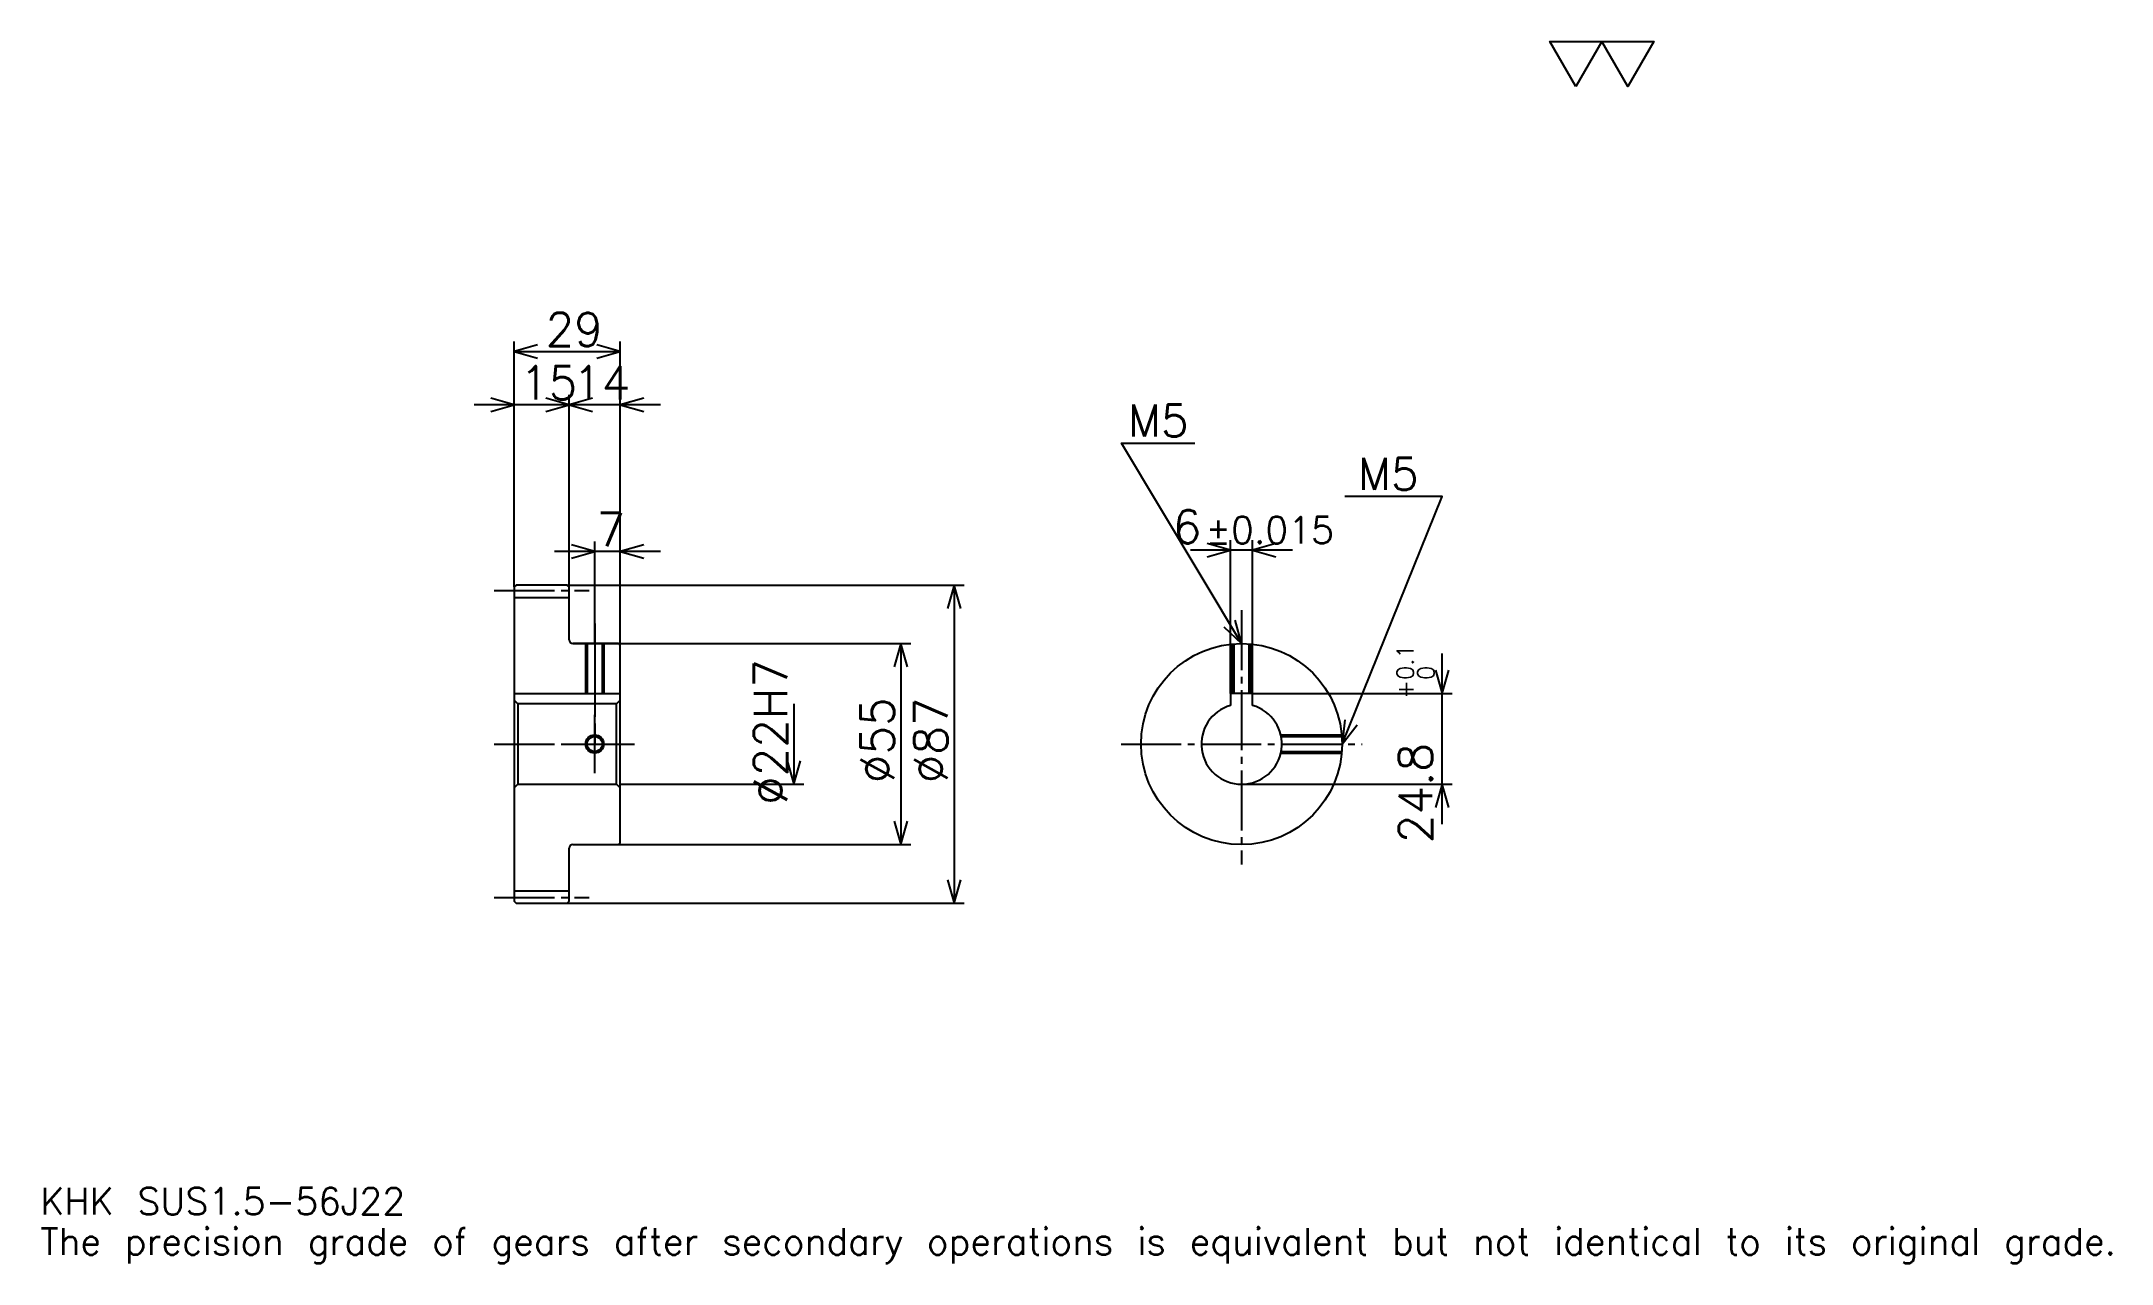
# Model space of a CAD drawing. Extents: x 19 to 585, y 7 to 341.
import ezdxf

# ---------------------------------------------------------------- set-up
doc = ezdxf.new("R2010")
doc.units = 0
doc.linetypes.add('DASHDOT', pattern=[21.913044, 16.434783, -1.826087, 1.826087, -1.826087])
doc.layers.get('0').update_dxf_attribs({"linetype": 'CONTINUOUS'})
doc.layers.add('DASHDOT', color=6, linetype='DASHDOT')
doc.styles.add('KANJI', font='TXT', dxfattribs={"bigfont": 'BIGFONT'})

msp = doc.modelspace()

# ---------------------------------------------------------------- linework, layer by layer
at = {"color": 5}
for p, q in [((147.913055, 192.32608), (147.913055, 258.978241)), ((147.913055, 256.239136), (176.913055, 256.239136)), ((176.913055, 192.32608), (176.913055, 258.978241)), ((162.913055, 192.32608), (162.913055, 244.369568)), ((173.869583, 241.630432), (136.956528, 241.630432)), ((187.869568, 241.630432), (151.956528, 241.630432)), ((169.913055, 192.32608), (169.913055, 204.195648)), ((343.847839, 162.626083), (343.847839, 204.630432)), ((349.847839, 162.626083), (349.847839, 204.630432)), ((187.869568, 201.456512), (158.956528, 201.456512)), ((360.804382, 201.891296), (332.891296, 201.891296)), ((147.913055, 191.82608), (147.913055, 192.32608)), ((162.413055, 192.32608), (176.913055, 192.32608)), ((162.913055, 191.82608), (162.913055, 192.32608)), ((169.913055, 176.32608), (169.913055, 192.32608)), ((169.913055, 176.32608), (169.913055, 192.32608)), ((176.913055, 192.32608), (270.956543, 192.32608)), ((176.913055, 175.82608), (176.913055, 192.32608)), ((268.217407, 192.32608), (268.217407, 105.32608)), ((163.913055, 176.32608), (176.913055, 176.32608)), ((176.913055, 176.32608), (256.347839, 176.32608)), ((253.608704, 176.32608), (253.608704, 121.32608)), ((401.739136, 126.86956), (401.739136, 173.582596)), ((224.391312, 159.82608), (224.391312, 137.82608)), ((349.847839, 162.626083), (404.478271, 162.626083)), ((176.913055, 137.82608), (227.130432, 137.82608)), ((346.847839, 137.82608), (404.478271, 137.82608)), ((163.913055, 121.32608), (176.913055, 121.32608)), ((176.913055, 121.32608), (256.347839, 121.32608)), ((162.413055, 105.32608), (176.913055, 105.32608)), ((176.913055, 105.32608), (270.956543, 105.32608))]:
    msp.add_line(p, q, dxfattribs=at)
at = {"color": 4}
for p, q in [((147.913055, 188.95108), (162.913055, 188.95108)), ((147.913055, 162.626083), (176.913055, 162.626083)), ((148.913055, 159.82608), (148.913055, 137.82608)), ((175.913055, 159.82608), (176.913055, 160.82608)), ((175.913055, 137.82608), (176.913055, 136.82608)), ((147.913055, 108.70108), (162.913055, 108.70108))]:
    msp.add_line(p, q, dxfattribs=at)
at = {"color": 7}
msp.add_lwpolyline([(438.260864, 328.695648), (431.13913, 341.040009), (459.626068, 341.040009), (452.504333, 328.695648), (445.382599, 341.040009), (438.260864, 328.695648)], dxfattribs=at)
at = {"color": 5}
for points in [[(154.304367, 258.065216), (147.913055, 256.239136), (154.304367, 254.413025)], [(170.521759, 254.413025), (176.913055, 256.239136), (170.521759, 258.065216)], [(141.521744, 239.804352), (147.913055, 241.630432), (141.521744, 243.456512)], [(156.521759, 239.804352), (162.913055, 241.630432), (156.521759, 243.456512)], [(169.304352, 243.456512), (162.913055, 241.630432), (169.304352, 239.804352)], [(183.304352, 243.456512), (176.913055, 241.630432), (183.304352, 239.804352)], [(346.847839, 176.32608), (313.978271, 231.108688), (334.065247, 231.108688)], [(374.347839, 148.82608), (401.739136, 216.5), (375.078247, 216.5)], [(163.521759, 199.630432), (169.913055, 201.456512), (163.521759, 203.282608)], [(183.304352, 203.282608), (176.913055, 201.456512), (183.304352, 199.630432)], [(337.456543, 200.065216), (343.847839, 201.891296), (337.456543, 203.717377)], [(356.239136, 203.717377), (349.847839, 201.891296), (356.239136, 200.065216)], [(270.043488, 185.934784), (268.217407, 192.32608), (266.391296, 185.934784)], [(341.993683, 180.867065), (346.847839, 176.32608), (345.125397, 182.746094)], [(255.434799, 169.934784), (253.608704, 176.32608), (251.782623, 169.934784)], [(399.913055, 169.01738), (401.739136, 162.626083), (403.565216, 169.01738)], [(375.053101, 155.435623), (374.347839, 148.82608), (378.438477, 154.065369)], [(222.565216, 144.217392), (224.391312, 137.82608), (226.217407, 144.217392)], [(403.565216, 131.434784), (401.739136, 137.82608), (399.913055, 131.434784)], [(251.782623, 127.717384), (253.608704, 121.32608), (255.434799, 127.717384)], [(266.391296, 111.717384), (268.217407, 105.32608), (270.043488, 111.717384)]]:
    msp.add_lwpolyline(points, dxfattribs=at)
at = {"color": 4}
for points in [[(162.913055, 177.32608), (162.913055, 191.82608), (162.413055, 192.32608), (148.413055, 192.32608), (147.913055, 191.82608), (147.913055, 136.82608)], [(163.913055, 121.32608), (176.413055, 121.32608), (176.913055, 121.82608), (176.913055, 175.82608), (176.413055, 176.32608), (163.913055, 176.32608)], [(167.413055, 176.32608), (167.413055, 162.626083)], [(167.848053, 176.32608), (167.848053, 162.626083)], [(171.978058, 176.32608), (171.978058, 162.626083)], [(172.413055, 176.32608), (172.413055, 162.626083)], [(344.347839, 162.626083), (344.347839, 176.212204)], [(344.782837, 162.626083), (344.782837, 176.248444)], [(348.912842, 162.626083), (348.912842, 176.248444)], [(349.347839, 162.626083), (349.347839, 176.212204)], [(147.913055, 136.82608), (148.913055, 137.82608), (175.913055, 137.82608), (175.913055, 159.82608), (148.913055, 159.82608), (147.913055, 160.82608)], [(349.847839, 159.409088), (349.847839, 162.626083), (343.847839, 162.626083), (343.847839, 159.409088)], [(357.559998, 151.32608), (374.233948, 151.32608)], [(357.652283, 150.891083), (374.270203, 150.891083)], [(357.559998, 146.32608), (374.233948, 146.32608)], [(357.652283, 146.761078), (374.270203, 146.761078)], [(147.913055, 136.82608), (147.913055, 105.82608), (148.413055, 105.32608), (162.413055, 105.32608), (162.913055, 105.82608), (162.913055, 120.32608)]]:
    msp.add_lwpolyline(points, dxfattribs=at)
for centre, radius in [((346.847839, 148.82608), 27.5), ((169.913055, 148.82608), 2.065)]:
    msp.add_circle(centre, radius, dxfattribs=at)
at = {"color": 7}
msp.add_circle((169.913055, 148.82608), 2.5, dxfattribs=at)
at = {"color": 4}
for centre, radius, start, end in [((163.913055, 177.32608), 1, 180, 270), ((346.847839, 148.82608), 11, 105.82662089, 74.17337911), ((163.913055, 120.32608), 1, 90, 180)]:
    msp.add_arc(centre, radius, start, end, dxfattribs=at)
at = {"layer": 'DASHDOT', "color": 7}
for p, q in [((142.434799, 190.82608), (168.391312, 190.82608)), ((346.847839, 185.456512), (346.847839, 115.847824)), ((169.913055, 176.32608), (169.913055, 148.82608)), ((142.434799, 148.82608), (182.391312, 148.82608)), ((313.869568, 148.82608), (379.826111, 148.82608)), ((142.434799, 106.82608), (168.391312, 106.82608))]:
    msp.add_line(p, q, dxfattribs=at)
for points in [[(169.913055, 181.804337), (169.913055, 157.147827)], [(169.913055, 140.847824), (169.913055, 156.804337)], [(161.934799, 148.82608), (177.891312, 148.82608)]]:
    msp.add_lwpolyline(points, dxfattribs=at)

# ---------------------------------------------------------------- texts
at = {"color": 7, "style": 'KANJI'}
for s, height, p in [('29', 9.130435, (156.478271, 257.699982)), ('15', 9.130435, (149.478271, 243.091309)), ('14', 9.130435, (163.978271, 243.091309)), ('M5', 8.765218, (315.804382, 232.934784)), ('M5', 8.765218, (378.730438, 218.32608)), ('7', 9.130435, (170.445663, 202.917389)), ('6', 9.130435, (328.000793, 203.717377)), ('%%p0.015', 7.304348, (337.038818, 203.717377)), ('KHK SUS1.5-56J22', 7.304348, (18.26087, 20.086956)), ('The precision grade of gears after secondary operations is equivalent but not identical to its original grade.', 7.304348, (18.26087, 9.130435))]:
    msp.add_text(s, height=height, dxfattribs=at).set_placement(p)
for s, height, p in [('%%c22H7', 9.130435, (222.565216, 132.16304)), ('0.1', 4.565217, (393.886963, 166.345123)), ('+', 4.565217, (393.886963, 161.232071)), ('0', 4.565217, (399.547852, 166.345123)), ('%%c55', 9.130435, (251.782623, 138.097824)), ('%%c87', 9.130435, (266.391296, 138.097824)), ('24.8', 9.130435, (399, 121.711937))]:
    msp.add_text(s, height=height, rotation=90, dxfattribs=at).set_placement(p)

doc.saveas('drawing.dxf')
